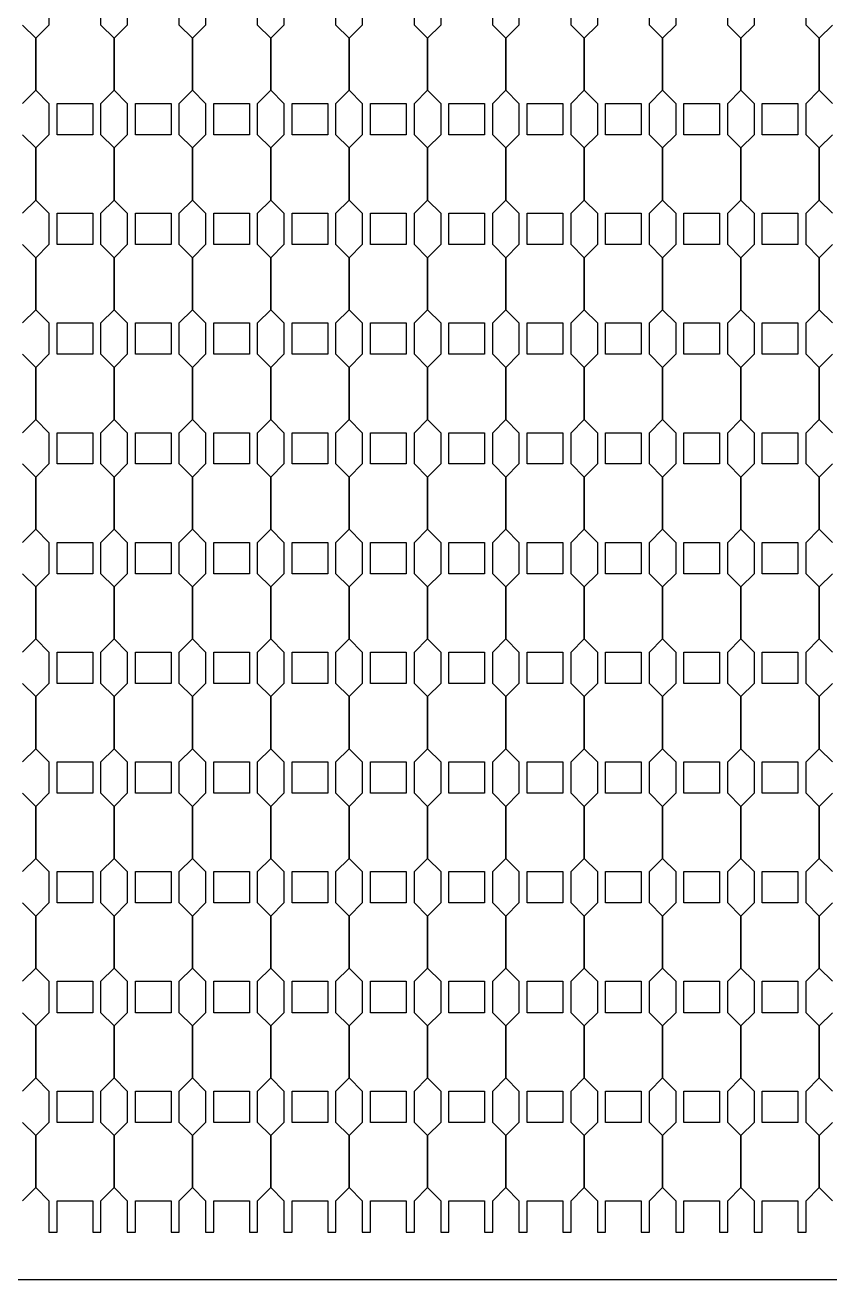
# Model space of a CAD drawing. Header units: millimetres. Extents: x 19106 to 24547, y 13072 to 17462.
# Drawn here: x 19793 to 19935.7, y 14601.3 to 14823.7 of the extents above; entities that cross this region are included whole.
import ezdxf

# ---------------------------------------------------------------- set-up
doc = ezdxf.new("R2010")
doc.units = ezdxf.units.MM
doc.header["$LTSCALE"] = 100
doc.header["$MEASUREMENT"] = 0
doc.layers.add('CUT', color=3, linetype='Continuous')
doc.layers.add('Default', color=7, linetype='Continuous')

msp = doc.modelspace()

# ---------------------------------------------------------------- linework, layer by layer
at = {"layer": 'CUT'}
for points in [[(19797.25, 14829.21), (19797.25, 14823.65), (19794.92, 14821.32), (19794.92, 14812.1), (19797.25, 14809.77), (19797.25, 14804.21), (19794.92, 14801.88), (19794.92, 14792.65), (19797.25, 14790.32), (19797.25, 14784.77), (19794.92, 14782.43), (19794.92, 14773.21), (19797.25, 14770.88), (19797.25, 14765.32), (19794.92, 14762.99), (19794.92, 14753.77), (19797.25, 14751.43), (19797.25, 14745.88), (19794.92, 14743.54), (19794.92, 14734.32), (19797.25, 14731.99), (19797.25, 14726.43), (19794.92, 14724.1), (19794.92, 14714.88), (19797.25, 14712.54), (19797.25, 14706.99), (19794.92, 14704.65), (19794.92, 14695.43), (19797.25, 14693.1), (19797.25, 14687.54), (19794.92, 14685.21), (19794.92, 14675.99), (19797.25, 14673.65), (19797.25, 14668.1), (19794.92, 14665.77), (19794.92, 14656.54), (19797.25, 14654.21), (19797.25, 14648.65), (19794.92, 14646.32), (19794.92, 14637.1), (19797.25, 14634.77), (19797.25, 14629.21), (19794.92, 14626.88), (19794.92, 14617.65), (19797.25, 14615.32), (19797.25, 14609.77), (19798.7, 14609.77), (19798.7, 14615.32), (19805.03, 14615.32), (19805.03, 14609.77), (19806.47, 14609.77), (19806.47, 14615.32), (19808.81, 14617.65), (19808.81, 14626.88), (19806.47, 14629.21), (19806.47, 14634.77), (19808.81, 14637.1), (19808.81, 14646.32), (19806.47, 14648.65)], [(19806.47, 14648.65), (19806.47, 14654.21), (19808.81, 14656.54), (19808.81, 14665.77), (19806.47, 14668.1), (19806.47, 14673.65), (19808.81, 14675.99), (19808.81, 14685.21), (19806.47, 14687.54), (19806.47, 14693.1), (19808.81, 14695.43), (19808.81, 14704.65), (19806.47, 14706.99), (19806.47, 14712.54), (19808.81, 14714.88), (19808.81, 14724.1), (19806.47, 14726.43), (19806.47, 14731.99), (19808.81, 14734.32), (19808.81, 14743.54), (19806.47, 14745.88), (19806.47, 14751.43), (19808.81, 14753.77), (19808.81, 14762.99), (19806.47, 14765.32), (19806.47, 14770.88), (19808.81, 14773.21), (19808.81, 14782.43), (19806.47, 14784.77), (19806.47, 14790.32), (19808.81, 14792.65), (19808.81, 14801.88), (19806.47, 14804.21), (19806.47, 14809.77), (19808.81, 14812.1), (19808.81, 14821.32), (19806.47, 14823.65), (19806.47, 14829.21)], [(19811.14, 14829.21), (19811.14, 14823.65), (19808.81, 14821.32), (19808.81, 14812.1), (19811.14, 14809.77), (19811.14, 14804.21), (19808.81, 14801.88), (19808.81, 14792.65), (19811.14, 14790.32), (19811.14, 14784.77), (19808.81, 14782.43), (19808.81, 14773.21), (19811.14, 14770.88), (19811.14, 14765.32), (19808.81, 14762.99), (19808.81, 14753.77), (19811.14, 14751.43), (19811.14, 14745.88), (19808.81, 14743.54), (19808.81, 14734.32), (19811.14, 14731.99), (19811.14, 14726.43), (19808.81, 14724.1), (19808.81, 14714.88), (19811.14, 14712.54), (19811.14, 14706.99), (19808.81, 14704.65), (19808.81, 14695.43), (19811.14, 14693.1), (19811.14, 14687.54), (19808.81, 14685.21), (19808.81, 14675.99), (19811.14, 14673.65), (19811.14, 14668.1), (19808.81, 14665.77), (19808.81, 14656.54), (19811.14, 14654.21), (19811.14, 14648.65), (19808.81, 14646.32), (19808.81, 14637.1), (19811.14, 14634.77), (19811.14, 14629.21), (19808.81, 14626.88), (19808.81, 14617.65), (19811.14, 14615.32), (19811.14, 14609.77), (19812.58, 14609.77), (19812.58, 14615.32), (19818.92, 14615.32), (19818.92, 14609.77), (19820.36, 14609.77), (19820.36, 14615.32), (19822.7, 14617.65), (19822.7, 14626.88), (19820.36, 14629.21), (19820.36, 14634.77), (19822.7, 14637.1), (19822.7, 14646.32), (19820.36, 14648.65)], [(19820.36, 14648.65), (19820.36, 14654.21), (19822.7, 14656.54), (19822.7, 14665.77), (19820.36, 14668.1), (19820.36, 14673.65), (19822.7, 14675.99), (19822.7, 14685.21), (19820.36, 14687.54), (19820.36, 14693.1), (19822.7, 14695.43), (19822.7, 14704.65), (19820.36, 14706.99), (19820.36, 14712.54), (19822.7, 14714.88), (19822.7, 14724.1), (19820.36, 14726.43), (19820.36, 14731.99), (19822.7, 14734.32), (19822.7, 14743.54), (19820.36, 14745.88), (19820.36, 14751.43), (19822.7, 14753.77), (19822.7, 14762.99), (19820.36, 14765.32), (19820.36, 14770.88), (19822.7, 14773.21), (19822.7, 14782.43), (19820.36, 14784.77), (19820.36, 14790.32), (19822.7, 14792.65), (19822.7, 14801.88), (19820.36, 14804.21), (19820.36, 14809.77), (19822.7, 14812.1), (19822.7, 14821.32), (19820.36, 14823.65), (19820.36, 14829.21)], [(19825.03, 14829.21), (19825.03, 14823.65), (19822.7, 14821.32), (19822.7, 14812.1), (19825.03, 14809.77), (19825.03, 14804.21), (19822.7, 14801.88), (19822.7, 14792.65), (19825.03, 14790.32), (19825.03, 14784.77), (19822.7, 14782.43), (19822.7, 14773.21), (19825.03, 14770.88), (19825.03, 14765.32), (19822.7, 14762.99), (19822.7, 14753.77), (19825.03, 14751.43), (19825.03, 14745.88), (19822.7, 14743.54), (19822.7, 14734.32), (19825.03, 14731.99), (19825.03, 14726.43), (19822.7, 14724.1), (19822.7, 14714.88), (19825.03, 14712.54), (19825.03, 14706.99), (19822.7, 14704.65), (19822.7, 14695.43), (19825.03, 14693.1), (19825.03, 14687.54), (19822.7, 14685.21), (19822.7, 14675.99), (19825.03, 14673.65), (19825.03, 14668.1), (19822.7, 14665.77), (19822.7, 14656.54), (19825.03, 14654.21), (19825.03, 14648.65), (19822.7, 14646.32), (19822.7, 14637.1), (19825.03, 14634.77), (19825.03, 14629.21), (19822.7, 14626.88), (19822.7, 14617.65), (19825.03, 14615.32), (19825.03, 14609.77), (19826.47, 14609.77), (19826.47, 14615.32), (19832.81, 14615.32), (19832.81, 14609.77), (19834.25, 14609.77), (19834.25, 14615.32), (19836.58, 14617.65), (19836.58, 14626.88), (19834.25, 14629.21), (19834.25, 14634.77), (19836.58, 14637.1), (19836.58, 14646.32), (19834.25, 14648.65)], [(19834.25, 14648.65), (19834.25, 14654.21), (19836.58, 14656.54), (19836.58, 14665.77), (19834.25, 14668.1), (19834.25, 14673.65), (19836.58, 14675.99), (19836.58, 14685.21), (19834.25, 14687.54), (19834.25, 14693.1), (19836.58, 14695.43), (19836.58, 14704.65), (19834.25, 14706.99), (19834.25, 14712.54), (19836.58, 14714.88), (19836.58, 14724.1), (19834.25, 14726.43), (19834.25, 14731.99), (19836.58, 14734.32), (19836.58, 14743.54), (19834.25, 14745.88), (19834.25, 14751.43), (19836.58, 14753.77), (19836.58, 14762.99), (19834.25, 14765.32), (19834.25, 14770.88), (19836.58, 14773.21), (19836.58, 14782.43), (19834.25, 14784.77), (19834.25, 14790.32), (19836.58, 14792.65), (19836.58, 14801.88), (19834.25, 14804.21), (19834.25, 14809.77), (19836.58, 14812.1), (19836.58, 14821.32), (19834.25, 14823.65), (19834.25, 14829.21)], [(19838.92, 14829.21), (19838.92, 14823.65), (19836.58, 14821.32), (19836.58, 14812.1), (19838.92, 14809.77), (19838.92, 14804.21), (19836.58, 14801.88), (19836.58, 14792.65), (19838.92, 14790.32), (19838.92, 14784.77), (19836.58, 14782.43), (19836.58, 14773.21), (19838.92, 14770.88), (19838.92, 14765.32), (19836.58, 14762.99), (19836.58, 14753.77), (19838.92, 14751.43), (19838.92, 14745.88), (19836.58, 14743.54), (19836.58, 14734.32), (19838.92, 14731.99), (19838.92, 14726.43), (19836.58, 14724.1), (19836.58, 14714.88), (19838.92, 14712.54), (19838.92, 14706.99), (19836.58, 14704.65), (19836.58, 14695.43), (19838.92, 14693.1), (19838.92, 14687.54), (19836.58, 14685.21), (19836.58, 14675.99), (19838.92, 14673.65), (19838.92, 14668.1), (19836.58, 14665.77), (19836.58, 14656.54), (19838.92, 14654.21), (19838.92, 14648.65), (19836.58, 14646.32), (19836.58, 14637.1), (19838.92, 14634.77), (19838.92, 14629.21), (19836.58, 14626.88), (19836.58, 14617.65), (19838.92, 14615.32), (19838.92, 14609.77), (19840.36, 14609.77), (19840.36, 14615.32), (19846.7, 14615.32), (19846.7, 14609.77), (19848.14, 14609.77), (19848.14, 14615.32), (19850.47, 14617.65), (19850.47, 14626.88), (19848.14, 14629.21), (19848.14, 14634.77), (19850.47, 14637.1), (19850.47, 14646.32), (19848.14, 14648.65)], [(19848.14, 14648.65), (19848.14, 14654.21), (19850.47, 14656.54), (19850.47, 14665.77), (19848.14, 14668.1), (19848.14, 14673.65), (19850.47, 14675.99), (19850.47, 14685.21), (19848.14, 14687.54), (19848.14, 14693.1), (19850.47, 14695.43), (19850.47, 14704.65), (19848.14, 14706.99), (19848.14, 14712.54), (19850.47, 14714.88), (19850.47, 14724.1), (19848.14, 14726.43), (19848.14, 14731.99), (19850.47, 14734.32), (19850.47, 14743.54), (19848.14, 14745.88), (19848.14, 14751.43), (19850.47, 14753.77), (19850.47, 14762.99), (19848.14, 14765.32), (19848.14, 14770.88), (19850.47, 14773.21), (19850.47, 14782.43), (19848.14, 14784.77), (19848.14, 14790.32), (19850.47, 14792.65), (19850.47, 14801.88), (19848.14, 14804.21), (19848.14, 14809.77), (19850.47, 14812.1), (19850.47, 14821.32), (19848.14, 14823.65), (19848.14, 14829.21)], [(19852.81, 14829.21), (19852.81, 14823.65), (19850.47, 14821.32), (19850.47, 14812.1), (19852.81, 14809.77), (19852.81, 14804.21), (19850.47, 14801.88), (19850.47, 14792.65), (19852.81, 14790.32), (19852.81, 14784.77), (19850.47, 14782.43), (19850.47, 14773.21), (19852.81, 14770.88), (19852.81, 14765.32), (19850.47, 14762.99), (19850.47, 14753.77), (19852.81, 14751.43), (19852.81, 14745.88), (19850.47, 14743.54), (19850.47, 14734.32), (19852.81, 14731.99), (19852.81, 14726.43), (19850.47, 14724.1), (19850.47, 14714.88), (19852.81, 14712.54), (19852.81, 14706.99), (19850.47, 14704.65), (19850.47, 14695.43), (19852.81, 14693.1), (19852.81, 14687.54), (19850.47, 14685.21), (19850.47, 14675.99), (19852.81, 14673.65), (19852.81, 14668.1), (19850.47, 14665.77), (19850.47, 14656.54), (19852.81, 14654.21), (19852.81, 14648.65), (19850.47, 14646.32), (19850.47, 14637.1), (19852.81, 14634.77), (19852.81, 14629.21), (19850.47, 14626.88), (19850.47, 14617.65), (19852.81, 14615.32), (19852.81, 14609.77), (19854.25, 14609.77), (19854.25, 14615.32), (19860.58, 14615.32), (19860.58, 14609.77), (19862.03, 14609.77), (19862.03, 14615.32), (19864.36, 14617.65), (19864.36, 14626.88), (19862.03, 14629.21), (19862.03, 14634.77), (19864.36, 14637.1), (19864.36, 14646.32), (19862.03, 14648.65)], [(19862.03, 14648.65), (19862.03, 14654.21), (19864.36, 14656.54), (19864.36, 14665.77), (19862.03, 14668.1), (19862.03, 14673.65), (19864.36, 14675.99), (19864.36, 14685.21), (19862.03, 14687.54), (19862.03, 14693.1), (19864.36, 14695.43), (19864.36, 14704.65), (19862.03, 14706.99), (19862.03, 14712.54), (19864.36, 14714.88), (19864.36, 14724.1), (19862.03, 14726.43), (19862.03, 14731.99), (19864.36, 14734.32), (19864.36, 14743.54), (19862.03, 14745.88), (19862.03, 14751.43), (19864.36, 14753.77), (19864.36, 14762.99), (19862.03, 14765.32), (19862.03, 14770.88), (19864.36, 14773.21), (19864.36, 14782.43), (19862.03, 14784.77), (19862.03, 14790.32), (19864.36, 14792.65), (19864.36, 14801.88), (19862.03, 14804.21), (19862.03, 14809.77), (19864.36, 14812.1), (19864.36, 14821.32), (19862.03, 14823.65), (19862.03, 14829.21)], [(19866.7, 14829.21), (19866.7, 14823.65), (19864.36, 14821.32), (19864.36, 14812.1), (19866.7, 14809.77), (19866.7, 14804.21), (19864.36, 14801.88), (19864.36, 14792.65), (19866.7, 14790.32), (19866.7, 14784.77), (19864.36, 14782.43), (19864.36, 14773.21), (19866.7, 14770.88), (19866.7, 14765.32), (19864.36, 14762.99), (19864.36, 14753.77), (19866.7, 14751.43), (19866.7, 14745.88), (19864.36, 14743.54), (19864.36, 14734.32), (19866.7, 14731.99), (19866.7, 14726.43), (19864.36, 14724.1), (19864.36, 14714.88), (19866.7, 14712.54), (19866.7, 14706.99), (19864.36, 14704.65), (19864.36, 14695.43), (19866.7, 14693.1), (19866.7, 14687.54), (19864.36, 14685.21), (19864.36, 14675.99), (19866.7, 14673.65), (19866.7, 14668.1), (19864.36, 14665.77), (19864.36, 14656.54), (19866.7, 14654.21), (19866.7, 14648.65), (19864.36, 14646.32), (19864.36, 14637.1), (19866.7, 14634.77), (19866.7, 14629.21), (19864.36, 14626.88), (19864.36, 14617.65), (19866.7, 14615.32), (19866.7, 14609.77), (19868.14, 14609.77), (19868.14, 14615.32), (19874.47, 14615.32), (19874.47, 14609.77), (19875.92, 14609.77), (19875.92, 14615.32), (19878.25, 14617.65), (19878.25, 14626.88), (19875.92, 14629.21), (19875.92, 14634.77), (19878.25, 14637.1), (19878.25, 14646.32), (19875.92, 14648.65)], [(19875.92, 14648.65), (19875.92, 14654.21), (19878.25, 14656.54), (19878.25, 14665.77), (19875.92, 14668.1), (19875.92, 14673.65), (19878.25, 14675.99), (19878.25, 14685.21), (19875.92, 14687.54), (19875.92, 14693.1), (19878.25, 14695.43), (19878.25, 14704.65), (19875.92, 14706.99), (19875.92, 14712.54), (19878.25, 14714.88), (19878.25, 14724.1), (19875.92, 14726.43), (19875.92, 14731.99), (19878.25, 14734.32), (19878.25, 14743.54), (19875.92, 14745.88), (19875.92, 14751.43), (19878.25, 14753.77), (19878.25, 14762.99), (19875.92, 14765.32), (19875.92, 14770.88), (19878.25, 14773.21), (19878.25, 14782.43), (19875.92, 14784.77), (19875.92, 14790.32), (19878.25, 14792.65), (19878.25, 14801.88), (19875.92, 14804.21), (19875.92, 14809.77), (19878.25, 14812.1), (19878.25, 14821.32), (19875.92, 14823.65), (19875.92, 14829.21)], [(19880.58, 14829.21), (19880.58, 14823.65), (19878.25, 14821.32), (19878.25, 14812.1), (19880.58, 14809.77), (19880.58, 14804.21), (19878.25, 14801.88), (19878.25, 14792.65), (19880.58, 14790.32), (19880.58, 14784.77), (19878.25, 14782.43), (19878.25, 14773.21), (19880.58, 14770.88), (19880.58, 14765.32), (19878.25, 14762.99), (19878.25, 14753.77), (19880.58, 14751.43), (19880.58, 14745.88), (19878.25, 14743.54), (19878.25, 14734.32), (19880.58, 14731.99), (19880.58, 14726.43), (19878.25, 14724.1), (19878.25, 14714.88), (19880.58, 14712.54), (19880.58, 14706.99), (19878.25, 14704.65), (19878.25, 14695.43), (19880.58, 14693.1), (19880.58, 14687.54), (19878.25, 14685.21), (19878.25, 14675.99), (19880.58, 14673.65), (19880.58, 14668.1), (19878.25, 14665.77), (19878.25, 14656.54), (19880.58, 14654.21), (19880.58, 14648.65), (19878.25, 14646.32), (19878.25, 14637.1), (19880.58, 14634.77), (19880.58, 14629.21), (19878.25, 14626.88), (19878.25, 14617.65), (19880.58, 14615.32), (19880.58, 14609.77), (19882.03, 14609.77), (19882.03, 14615.32), (19888.36, 14615.32), (19888.36, 14609.77), (19889.81, 14609.77), (19889.81, 14615.32), (19892.14, 14617.65), (19892.14, 14626.88), (19889.81, 14629.21), (19889.81, 14634.77), (19892.14, 14637.1), (19892.14, 14646.32), (19889.81, 14648.65)], [(19889.81, 14648.65), (19889.81, 14654.21), (19892.14, 14656.54), (19892.14, 14665.77), (19889.81, 14668.1), (19889.81, 14673.65), (19892.14, 14675.99), (19892.14, 14685.21), (19889.81, 14687.54), (19889.81, 14693.1), (19892.14, 14695.43), (19892.14, 14704.65), (19889.81, 14706.99), (19889.81, 14712.54), (19892.14, 14714.88), (19892.14, 14724.1), (19889.81, 14726.43), (19889.81, 14731.99), (19892.14, 14734.32), (19892.14, 14743.54), (19889.81, 14745.88), (19889.81, 14751.43), (19892.14, 14753.77), (19892.14, 14762.99), (19889.81, 14765.32), (19889.81, 14770.88), (19892.14, 14773.21), (19892.14, 14782.43), (19889.81, 14784.77), (19889.81, 14790.32), (19892.14, 14792.65), (19892.14, 14801.88), (19889.81, 14804.21), (19889.81, 14809.77), (19892.14, 14812.1), (19892.14, 14821.32), (19889.81, 14823.65), (19889.81, 14829.21)], [(19894.47, 14829.21), (19894.47, 14823.65), (19892.14, 14821.32), (19892.14, 14812.1), (19894.47, 14809.77), (19894.47, 14804.21), (19892.14, 14801.88), (19892.14, 14792.65), (19894.47, 14790.32), (19894.47, 14784.77), (19892.14, 14782.43), (19892.14, 14773.21), (19894.47, 14770.88), (19894.47, 14765.32), (19892.14, 14762.99), (19892.14, 14753.77), (19894.47, 14751.43), (19894.47, 14745.88), (19892.14, 14743.54), (19892.14, 14734.32), (19894.47, 14731.99), (19894.47, 14726.43), (19892.14, 14724.1), (19892.14, 14714.88), (19894.47, 14712.54), (19894.47, 14706.99), (19892.14, 14704.65), (19892.14, 14695.43), (19894.47, 14693.1), (19894.47, 14687.54), (19892.14, 14685.21), (19892.14, 14675.99), (19894.47, 14673.65), (19894.47, 14668.1), (19892.14, 14665.77), (19892.14, 14656.54), (19894.47, 14654.21), (19894.47, 14648.65), (19892.14, 14646.32), (19892.14, 14637.1), (19894.47, 14634.77), (19894.47, 14629.21), (19892.14, 14626.88), (19892.14, 14617.65), (19894.47, 14615.32), (19894.47, 14609.77), (19895.92, 14609.77), (19895.92, 14615.32), (19902.25, 14615.32), (19902.25, 14609.77), (19903.7, 14609.77), (19903.7, 14615.32), (19906.03, 14617.65), (19906.03, 14626.88), (19903.7, 14629.21), (19903.7, 14634.77), (19906.03, 14637.1), (19906.03, 14646.32), (19903.7, 14648.65)], [(19903.7, 14648.65), (19903.7, 14654.21), (19906.03, 14656.54), (19906.03, 14665.77), (19903.7, 14668.1), (19903.7, 14673.65), (19906.03, 14675.99), (19906.03, 14685.21), (19903.7, 14687.54), (19903.7, 14693.1), (19906.03, 14695.43), (19906.03, 14704.65), (19903.7, 14706.99), (19903.7, 14712.54), (19906.03, 14714.88), (19906.03, 14724.1), (19903.7, 14726.43), (19903.7, 14731.99), (19906.03, 14734.32), (19906.03, 14743.54), (19903.7, 14745.88), (19903.7, 14751.43), (19906.03, 14753.77), (19906.03, 14762.99), (19903.7, 14765.32), (19903.7, 14770.88), (19906.03, 14773.21), (19906.03, 14782.43), (19903.7, 14784.77), (19903.7, 14790.32), (19906.03, 14792.65), (19906.03, 14801.88), (19903.7, 14804.21), (19903.7, 14809.77), (19906.03, 14812.1), (19906.03, 14821.32), (19903.7, 14823.65), (19903.7, 14829.21)], [(19908.36, 14829.21), (19908.36, 14823.65), (19906.03, 14821.32), (19906.03, 14812.1), (19908.36, 14809.77), (19908.36, 14804.21), (19906.03, 14801.88), (19906.03, 14792.65), (19908.36, 14790.32), (19908.36, 14784.77), (19906.03, 14782.43), (19906.03, 14773.21), (19908.36, 14770.88), (19908.36, 14765.32), (19906.03, 14762.99), (19906.03, 14753.77), (19908.36, 14751.43), (19908.36, 14745.88), (19906.03, 14743.54), (19906.03, 14734.32), (19908.36, 14731.99), (19908.36, 14726.43), (19906.03, 14724.1), (19906.03, 14714.88), (19908.36, 14712.54), (19908.36, 14706.99), (19906.03, 14704.65), (19906.03, 14695.43), (19908.36, 14693.1), (19908.36, 14687.54), (19906.03, 14685.21), (19906.03, 14675.99), (19908.36, 14673.65), (19908.36, 14668.1), (19906.03, 14665.77), (19906.03, 14656.54), (19908.36, 14654.21), (19908.36, 14648.65), (19906.03, 14646.32), (19906.03, 14637.1), (19908.36, 14634.77), (19908.36, 14629.21), (19906.03, 14626.88), (19906.03, 14617.65), (19908.36, 14615.32), (19908.36, 14609.77), (19909.81, 14609.77), (19909.81, 14615.32), (19916.14, 14615.32), (19916.14, 14609.77), (19917.58, 14609.77), (19917.58, 14615.32), (19919.92, 14617.65), (19919.92, 14626.88), (19917.58, 14629.21), (19917.58, 14634.77), (19919.92, 14637.1), (19919.92, 14646.32), (19917.58, 14648.65)], [(19917.58, 14648.65), (19917.58, 14654.21), (19919.92, 14656.54), (19919.92, 14665.77), (19917.58, 14668.1), (19917.58, 14673.65), (19919.92, 14675.99), (19919.92, 14685.21), (19917.58, 14687.54), (19917.58, 14693.1), (19919.92, 14695.43), (19919.92, 14704.65), (19917.58, 14706.99), (19917.58, 14712.54), (19919.92, 14714.88), (19919.92, 14724.1), (19917.58, 14726.43), (19917.58, 14731.99), (19919.92, 14734.32), (19919.92, 14743.54), (19917.58, 14745.88), (19917.58, 14751.43), (19919.92, 14753.77), (19919.92, 14762.99), (19917.58, 14765.32), (19917.58, 14770.88), (19919.92, 14773.21), (19919.92, 14782.43), (19917.58, 14784.77), (19917.58, 14790.32), (19919.92, 14792.65), (19919.92, 14801.88), (19917.58, 14804.21), (19917.58, 14809.77), (19919.92, 14812.1), (19919.92, 14821.32), (19917.58, 14823.65), (19917.58, 14829.21)], [(19922.25, 14829.21), (19922.25, 14823.65), (19919.92, 14821.32), (19919.92, 14812.1), (19922.25, 14809.77), (19922.25, 14804.21), (19919.92, 14801.88), (19919.92, 14792.65), (19922.25, 14790.32), (19922.25, 14784.77), (19919.92, 14782.43), (19919.92, 14773.21), (19922.25, 14770.88), (19922.25, 14765.32), (19919.92, 14762.99), (19919.92, 14753.77), (19922.25, 14751.43), (19922.25, 14745.88), (19919.92, 14743.54), (19919.92, 14734.32), (19922.25, 14731.99), (19922.25, 14726.43), (19919.92, 14724.1), (19919.92, 14714.88), (19922.25, 14712.54), (19922.25, 14706.99), (19919.92, 14704.65), (19919.92, 14695.43), (19922.25, 14693.1), (19922.25, 14687.54), (19919.92, 14685.21), (19919.92, 14675.99), (19922.25, 14673.65), (19922.25, 14668.1), (19919.92, 14665.77), (19919.92, 14656.54), (19922.25, 14654.21), (19922.25, 14648.65), (19919.92, 14646.32), (19919.92, 14637.1), (19922.25, 14634.77), (19922.25, 14629.21), (19919.92, 14626.88), (19919.92, 14617.65), (19922.25, 14615.32), (19922.25, 14609.77), (19923.7, 14609.77), (19923.7, 14615.32), (19930.03, 14615.32), (19930.03, 14609.77), (19931.47, 14609.77), (19931.47, 14615.32), (19933.81, 14617.65), (19933.81, 14626.88), (19931.47, 14629.21), (19931.47, 14634.77), (19933.81, 14637.1), (19933.81, 14646.32), (19931.47, 14648.65)], [(19931.47, 14648.65), (19931.47, 14654.21), (19933.81, 14656.54), (19933.81, 14665.77), (19931.47, 14668.1), (19931.47, 14673.65), (19933.81, 14675.99), (19933.81, 14685.21), (19931.47, 14687.54), (19931.47, 14693.1), (19933.81, 14695.43), (19933.81, 14704.65), (19931.47, 14706.99), (19931.47, 14712.54), (19933.81, 14714.88), (19933.81, 14724.1), (19931.47, 14726.43), (19931.47, 14731.99), (19933.81, 14734.32), (19933.81, 14743.54), (19931.47, 14745.88), (19931.47, 14751.43), (19933.81, 14753.77), (19933.81, 14762.99), (19931.47, 14765.32), (19931.47, 14770.88), (19933.81, 14773.21), (19933.81, 14782.43), (19931.47, 14784.77), (19931.47, 14790.32), (19933.81, 14792.65), (19933.81, 14801.88), (19931.47, 14804.21), (19931.47, 14809.77), (19933.81, 14812.1), (19933.81, 14821.32), (19931.47, 14823.65), (19931.47, 14829.21)], [(19792.58, 14809.77), (19794.92, 14812.1), (19794.92, 14821.32), (19792.58, 14823.65)], [(19936.14, 14823.65), (19933.81, 14821.32), (19933.81, 14812.1), (19936.14, 14809.77)], [(19798.7, 14804.21), (19798.7, 14809.77), (19805.03, 14809.77), (19805.03, 14804.21), (19798.7, 14804.21)], [(19812.58, 14804.21), (19812.58, 14809.77), (19818.92, 14809.77), (19818.92, 14804.21), (19812.58, 14804.21)], [(19826.47, 14804.21), (19826.47, 14809.77), (19832.81, 14809.77), (19832.81, 14804.21), (19826.47, 14804.21)], [(19840.36, 14804.21), (19840.36, 14809.77), (19846.7, 14809.77), (19846.7, 14804.21), (19840.36, 14804.21)], [(19854.25, 14804.21), (19854.25, 14809.77), (19860.58, 14809.77), (19860.58, 14804.21), (19854.25, 14804.21)], [(19868.14, 14804.21), (19868.14, 14809.77), (19874.47, 14809.77), (19874.47, 14804.21), (19868.14, 14804.21)], [(19882.03, 14804.21), (19882.03, 14809.77), (19888.36, 14809.77), (19888.36, 14804.21), (19882.03, 14804.21)], [(19895.92, 14804.21), (19895.92, 14809.77), (19902.25, 14809.77), (19902.25, 14804.21), (19895.92, 14804.21)], [(19909.81, 14804.21), (19909.81, 14809.77), (19916.14, 14809.77), (19916.14, 14804.21), (19909.81, 14804.21)], [(19923.7, 14804.21), (19923.7, 14809.77), (19930.03, 14809.77), (19930.03, 14804.21), (19923.7, 14804.21)], [(19792.58, 14790.32), (19794.92, 14792.65), (19794.92, 14801.88), (19792.58, 14804.21)], [(19936.14, 14804.21), (19933.81, 14801.88), (19933.81, 14792.65), (19936.14, 14790.32)], [(19798.7, 14784.77), (19798.7, 14790.32), (19805.03, 14790.32), (19805.03, 14784.77), (19798.7, 14784.77)], [(19812.58, 14784.77), (19812.58, 14790.32), (19818.92, 14790.32), (19818.92, 14784.77), (19812.58, 14784.77)], [(19826.47, 14784.77), (19826.47, 14790.32), (19832.81, 14790.32), (19832.81, 14784.77), (19826.47, 14784.77)], [(19840.36, 14784.77), (19840.36, 14790.32), (19846.7, 14790.32), (19846.7, 14784.77), (19840.36, 14784.77)], [(19854.25, 14784.77), (19854.25, 14790.32), (19860.58, 14790.32), (19860.58, 14784.77), (19854.25, 14784.77)], [(19868.14, 14784.77), (19868.14, 14790.32), (19874.47, 14790.32), (19874.47, 14784.77), (19868.14, 14784.77)], [(19882.03, 14784.77), (19882.03, 14790.32), (19888.36, 14790.32), (19888.36, 14784.77), (19882.03, 14784.77)], [(19895.92, 14784.77), (19895.92, 14790.32), (19902.25, 14790.32), (19902.25, 14784.77), (19895.92, 14784.77)], [(19909.81, 14784.77), (19909.81, 14790.32), (19916.14, 14790.32), (19916.14, 14784.77), (19909.81, 14784.77)], [(19923.7, 14784.77), (19923.7, 14790.32), (19930.03, 14790.32), (19930.03, 14784.77), (19923.7, 14784.77)], [(19792.58, 14770.88), (19794.92, 14773.21), (19794.92, 14782.43), (19792.58, 14784.77)], [(19936.14, 14784.77), (19933.81, 14782.43), (19933.81, 14773.21), (19936.14, 14770.88)], [(19798.7, 14765.32), (19798.7, 14770.88), (19805.03, 14770.88), (19805.03, 14765.32), (19798.7, 14765.32)], [(19812.58, 14765.32), (19812.58, 14770.88), (19818.92, 14770.88), (19818.92, 14765.32), (19812.58, 14765.32)], [(19826.47, 14765.32), (19826.47, 14770.88), (19832.81, 14770.88), (19832.81, 14765.32), (19826.47, 14765.32)], [(19840.36, 14765.32), (19840.36, 14770.88), (19846.7, 14770.88), (19846.7, 14765.32), (19840.36, 14765.32)], [(19854.25, 14765.32), (19854.25, 14770.88), (19860.58, 14770.88), (19860.58, 14765.32), (19854.25, 14765.32)], [(19868.14, 14765.32), (19868.14, 14770.88), (19874.47, 14770.88), (19874.47, 14765.32), (19868.14, 14765.32)], [(19882.03, 14765.32), (19882.03, 14770.88), (19888.36, 14770.88), (19888.36, 14765.32), (19882.03, 14765.32)], [(19895.92, 14765.32), (19895.92, 14770.88), (19902.25, 14770.88), (19902.25, 14765.32), (19895.92, 14765.32)], [(19909.81, 14765.32), (19909.81, 14770.88), (19916.14, 14770.88), (19916.14, 14765.32), (19909.81, 14765.32)], [(19923.7, 14765.32), (19923.7, 14770.88), (19930.03, 14770.88), (19930.03, 14765.32), (19923.7, 14765.32)], [(19792.58, 14751.43), (19794.92, 14753.77), (19794.92, 14762.99), (19792.58, 14765.32)], [(19936.14, 14765.32), (19933.81, 14762.99), (19933.81, 14753.77), (19936.14, 14751.43)], [(19798.7, 14745.88), (19798.7, 14751.43), (19805.03, 14751.43), (19805.03, 14745.88), (19798.7, 14745.88)], [(19812.58, 14745.88), (19812.58, 14751.43), (19818.92, 14751.43), (19818.92, 14745.88), (19812.58, 14745.88)], [(19826.47, 14745.88), (19826.47, 14751.43), (19832.81, 14751.43), (19832.81, 14745.88), (19826.47, 14745.88)], [(19840.36, 14745.88), (19840.36, 14751.43), (19846.7, 14751.43), (19846.7, 14745.88), (19840.36, 14745.88)], [(19854.25, 14745.88), (19854.25, 14751.43), (19860.58, 14751.43), (19860.58, 14745.88), (19854.25, 14745.88)], [(19868.14, 14745.88), (19868.14, 14751.43), (19874.47, 14751.43), (19874.47, 14745.88), (19868.14, 14745.88)], [(19882.03, 14745.88), (19882.03, 14751.43), (19888.36, 14751.43), (19888.36, 14745.88), (19882.03, 14745.88)], [(19895.92, 14745.88), (19895.92, 14751.43), (19902.25, 14751.43), (19902.25, 14745.88), (19895.92, 14745.88)], [(19909.81, 14745.88), (19909.81, 14751.43), (19916.14, 14751.43), (19916.14, 14745.88), (19909.81, 14745.88)], [(19923.7, 14745.88), (19923.7, 14751.43), (19930.03, 14751.43), (19930.03, 14745.88), (19923.7, 14745.88)], [(19792.58, 14731.99), (19794.92, 14734.32), (19794.92, 14743.54), (19792.58, 14745.88)], [(19936.14, 14745.88), (19933.81, 14743.54), (19933.81, 14734.32), (19936.14, 14731.99)], [(19798.7, 14726.43), (19798.7, 14731.99), (19805.03, 14731.99), (19805.03, 14726.43), (19798.7, 14726.43)], [(19812.58, 14726.43), (19812.58, 14731.99), (19818.92, 14731.99), (19818.92, 14726.43), (19812.58, 14726.43)], [(19826.47, 14726.43), (19826.47, 14731.99), (19832.81, 14731.99), (19832.81, 14726.43), (19826.47, 14726.43)], [(19840.36, 14726.43), (19840.36, 14731.99), (19846.7, 14731.99), (19846.7, 14726.43), (19840.36, 14726.43)], [(19854.25, 14726.43), (19854.25, 14731.99), (19860.58, 14731.99), (19860.58, 14726.43), (19854.25, 14726.43)], [(19868.14, 14726.43), (19868.14, 14731.99), (19874.47, 14731.99), (19874.47, 14726.43), (19868.14, 14726.43)], [(19882.03, 14726.43), (19882.03, 14731.99), (19888.36, 14731.99), (19888.36, 14726.43), (19882.03, 14726.43)], [(19895.92, 14726.43), (19895.92, 14731.99), (19902.25, 14731.99), (19902.25, 14726.43), (19895.92, 14726.43)], [(19909.81, 14726.43), (19909.81, 14731.99), (19916.14, 14731.99), (19916.14, 14726.43), (19909.81, 14726.43)], [(19923.7, 14726.43), (19923.7, 14731.99), (19930.03, 14731.99), (19930.03, 14726.43), (19923.7, 14726.43)], [(19792.58, 14712.54), (19794.92, 14714.88), (19794.92, 14724.1), (19792.58, 14726.43)], [(19936.14, 14726.43), (19933.81, 14724.1), (19933.81, 14714.88), (19936.14, 14712.54)], [(19798.7, 14706.99), (19798.7, 14712.54), (19805.03, 14712.54), (19805.03, 14706.99), (19798.7, 14706.99)], [(19812.58, 14706.99), (19812.58, 14712.54), (19818.92, 14712.54), (19818.92, 14706.99), (19812.58, 14706.99)], [(19826.47, 14706.99), (19826.47, 14712.54), (19832.81, 14712.54), (19832.81, 14706.99), (19826.47, 14706.99)], [(19840.36, 14706.99), (19840.36, 14712.54), (19846.7, 14712.54), (19846.7, 14706.99), (19840.36, 14706.99)], [(19854.25, 14706.99), (19854.25, 14712.54), (19860.58, 14712.54), (19860.58, 14706.99), (19854.25, 14706.99)], [(19868.14, 14706.99), (19868.14, 14712.54), (19874.47, 14712.54), (19874.47, 14706.99), (19868.14, 14706.99)], [(19882.03, 14706.99), (19882.03, 14712.54), (19888.36, 14712.54), (19888.36, 14706.99), (19882.03, 14706.99)], [(19895.92, 14706.99), (19895.92, 14712.54), (19902.25, 14712.54), (19902.25, 14706.99), (19895.92, 14706.99)], [(19909.81, 14706.99), (19909.81, 14712.54), (19916.14, 14712.54), (19916.14, 14706.99), (19909.81, 14706.99)], [(19923.7, 14706.99), (19923.7, 14712.54), (19930.03, 14712.54), (19930.03, 14706.99), (19923.7, 14706.99)], [(19792.58, 14693.1), (19794.92, 14695.43), (19794.92, 14704.65), (19792.58, 14706.99)], [(19936.14, 14706.99), (19933.81, 14704.65), (19933.81, 14695.43), (19936.14, 14693.1)], [(19798.7, 14687.54), (19798.7, 14693.1), (19805.03, 14693.1), (19805.03, 14687.54), (19798.7, 14687.54)], [(19812.58, 14687.54), (19812.58, 14693.1), (19818.92, 14693.1), (19818.92, 14687.54), (19812.58, 14687.54)], [(19826.47, 14687.54), (19826.47, 14693.1), (19832.81, 14693.1), (19832.81, 14687.54), (19826.47, 14687.54)], [(19840.36, 14687.54), (19840.36, 14693.1), (19846.7, 14693.1), (19846.7, 14687.54), (19840.36, 14687.54)], [(19854.25, 14687.54), (19854.25, 14693.1), (19860.58, 14693.1), (19860.58, 14687.54), (19854.25, 14687.54)], [(19868.14, 14687.54), (19868.14, 14693.1), (19874.47, 14693.1), (19874.47, 14687.54), (19868.14, 14687.54)], [(19882.03, 14687.54), (19882.03, 14693.1), (19888.36, 14693.1), (19888.36, 14687.54), (19882.03, 14687.54)], [(19895.92, 14687.54), (19895.92, 14693.1), (19902.25, 14693.1), (19902.25, 14687.54), (19895.92, 14687.54)], [(19909.81, 14687.54), (19909.81, 14693.1), (19916.14, 14693.1), (19916.14, 14687.54), (19909.81, 14687.54)], [(19923.7, 14687.54), (19923.7, 14693.1), (19930.03, 14693.1), (19930.03, 14687.54), (19923.7, 14687.54)], [(19792.58, 14673.65), (19794.92, 14675.99), (19794.92, 14685.21), (19792.58, 14687.54)], [(19936.14, 14687.54), (19933.81, 14685.21), (19933.81, 14675.99), (19936.14, 14673.65)], [(19798.7, 14668.1), (19798.7, 14673.65), (19805.03, 14673.65), (19805.03, 14668.1), (19798.7, 14668.1)], [(19812.58, 14668.1), (19812.58, 14673.65), (19818.92, 14673.65), (19818.92, 14668.1), (19812.58, 14668.1)], [(19826.47, 14668.1), (19826.47, 14673.65), (19832.81, 14673.65), (19832.81, 14668.1), (19826.47, 14668.1)], [(19840.36, 14668.1), (19840.36, 14673.65), (19846.7, 14673.65), (19846.7, 14668.1), (19840.36, 14668.1)], [(19854.25, 14668.1), (19854.25, 14673.65), (19860.58, 14673.65), (19860.58, 14668.1), (19854.25, 14668.1)], [(19868.14, 14668.1), (19868.14, 14673.65), (19874.47, 14673.65), (19874.47, 14668.1), (19868.14, 14668.1)], [(19882.03, 14668.1), (19882.03, 14673.65), (19888.36, 14673.65), (19888.36, 14668.1), (19882.03, 14668.1)], [(19895.92, 14668.1), (19895.92, 14673.65), (19902.25, 14673.65), (19902.25, 14668.1), (19895.92, 14668.1)], [(19909.81, 14668.1), (19909.81, 14673.65), (19916.14, 14673.65), (19916.14, 14668.1), (19909.81, 14668.1)], [(19923.7, 14668.1), (19923.7, 14673.65), (19930.03, 14673.65), (19930.03, 14668.1), (19923.7, 14668.1)], [(19792.58, 14654.21), (19794.92, 14656.54), (19794.92, 14665.77), (19792.58, 14668.1)], [(19936.14, 14668.1), (19933.81, 14665.77), (19933.81, 14656.54), (19936.14, 14654.21)], [(19798.7, 14648.65), (19798.7, 14654.21), (19805.03, 14654.21), (19805.03, 14648.65), (19798.7, 14648.65)], [(19812.58, 14648.65), (19812.58, 14654.21), (19818.92, 14654.21), (19818.92, 14648.65), (19812.58, 14648.65)], [(19826.47, 14648.65), (19826.47, 14654.21), (19832.81, 14654.21), (19832.81, 14648.65), (19826.47, 14648.65)], [(19840.36, 14648.65), (19840.36, 14654.21), (19846.7, 14654.21), (19846.7, 14648.65), (19840.36, 14648.65)], [(19854.25, 14648.65), (19854.25, 14654.21), (19860.58, 14654.21), (19860.58, 14648.65), (19854.25, 14648.65)], [(19868.14, 14648.65), (19868.14, 14654.21), (19874.47, 14654.21), (19874.47, 14648.65), (19868.14, 14648.65)], [(19882.03, 14648.65), (19882.03, 14654.21), (19888.36, 14654.21), (19888.36, 14648.65), (19882.03, 14648.65)], [(19895.92, 14648.65), (19895.92, 14654.21), (19902.25, 14654.21), (19902.25, 14648.65), (19895.92, 14648.65)], [(19909.81, 14648.65), (19909.81, 14654.21), (19916.14, 14654.21), (19916.14, 14648.65), (19909.81, 14648.65)], [(19923.7, 14648.65), (19923.7, 14654.21), (19930.03, 14654.21), (19930.03, 14648.65), (19923.7, 14648.65)], [(19792.58, 14634.77), (19794.92, 14637.1), (19794.92, 14646.32), (19792.58, 14648.65)], [(19936.14, 14648.65), (19933.81, 14646.32), (19933.81, 14637.1), (19936.14, 14634.77)], [(19798.7, 14629.21), (19798.7, 14634.77), (19805.03, 14634.77), (19805.03, 14629.21), (19798.7, 14629.21)], [(19812.58, 14629.21), (19812.58, 14634.77), (19818.92, 14634.77), (19818.92, 14629.21), (19812.58, 14629.21)], [(19826.47, 14629.21), (19826.47, 14634.77), (19832.81, 14634.77), (19832.81, 14629.21), (19826.47, 14629.21)], [(19840.36, 14629.21), (19840.36, 14634.77), (19846.7, 14634.77), (19846.7, 14629.21), (19840.36, 14629.21)], [(19854.25, 14629.21), (19854.25, 14634.77), (19860.58, 14634.77), (19860.58, 14629.21), (19854.25, 14629.21)], [(19868.14, 14629.21), (19868.14, 14634.77), (19874.47, 14634.77), (19874.47, 14629.21), (19868.14, 14629.21)], [(19882.03, 14629.21), (19882.03, 14634.77), (19888.36, 14634.77), (19888.36, 14629.21), (19882.03, 14629.21)], [(19895.92, 14629.21), (19895.92, 14634.77), (19902.25, 14634.77), (19902.25, 14629.21), (19895.92, 14629.21)], [(19909.81, 14629.21), (19909.81, 14634.77), (19916.14, 14634.77), (19916.14, 14629.21), (19909.81, 14629.21)], [(19923.7, 14629.21), (19923.7, 14634.77), (19930.03, 14634.77), (19930.03, 14629.21), (19923.7, 14629.21)], [(19792.58, 14615.32), (19794.92, 14617.65), (19794.92, 14626.88), (19792.58, 14629.21)], [(19936.14, 14629.21), (19933.81, 14626.88), (19933.81, 14617.65), (19936.14, 14615.32)]]:
    msp.add_lwpolyline(points, dxfattribs=at)
at = {"layer": 'Default'}
msp.add_lwpolyline([(19418.93, 14601.3), (19418.93, 15051.3), (20368.93, 15051.3), (20368.93, 14601.3), (19418.93, 14601.3)], dxfattribs=at)

doc.saveas('drawing.dxf')
